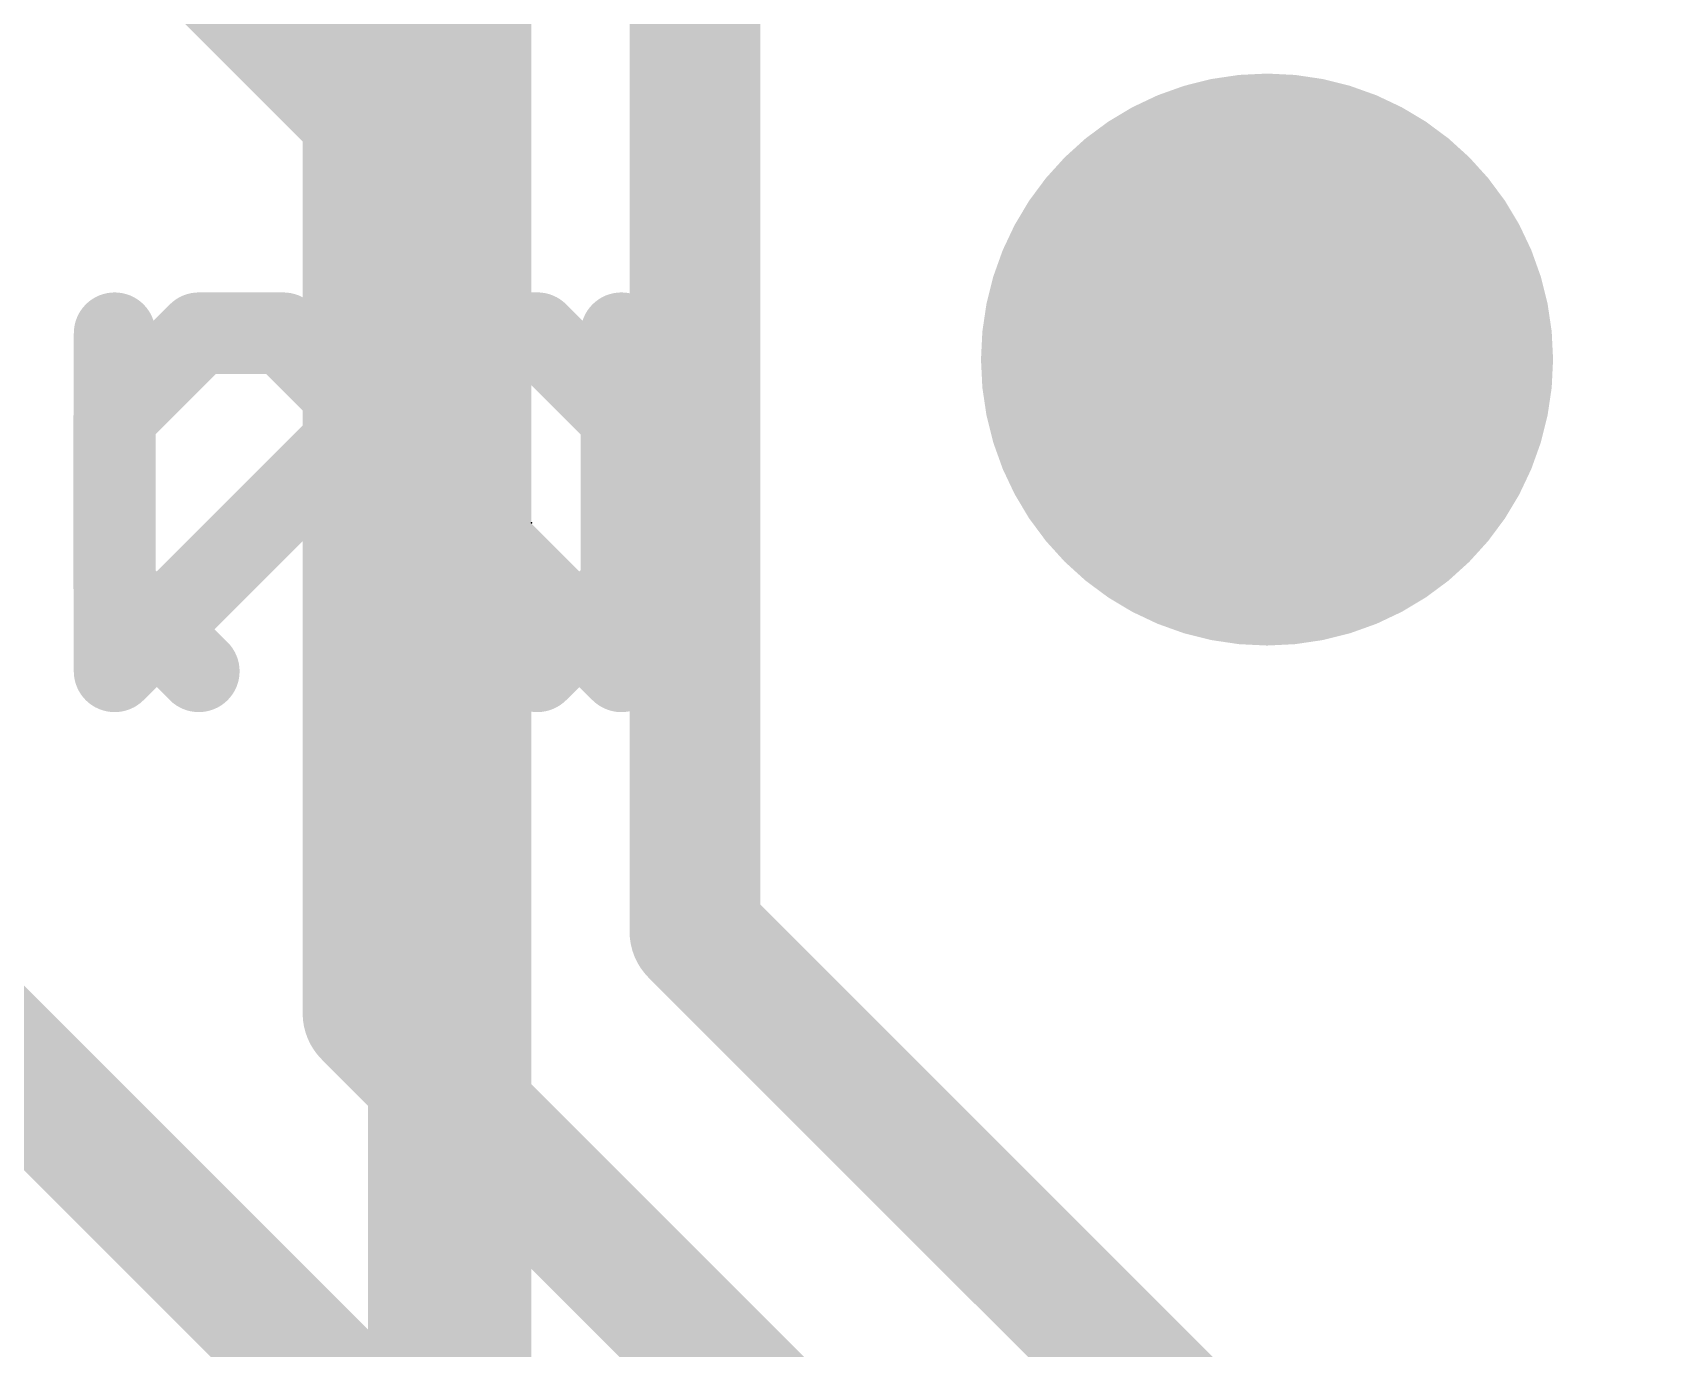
# Model space of a CAD drawing. Extents: x -33 to 74, y -18 to 36.
# Drawn here: x 6.083 to 8.625, y 20.18 to 22.225 of the extents above; entities that cross this region are included whole.
import ezdxf

# ---------------------------------------------------------------- set-up
doc = ezdxf.new("R2010")
doc.units = 0
for name, color, linetype in [('1', 12, 'CONTINUOUS'), ('16', 132, 'CONTINUOUS'), ('18', 110, 'CONTINUOUS'), ('21', 41, 'CONTINUOUS'), ('22', 40, 'CONTINUOUS'), ('23', 53, 'CONTINUOUS')]:
    doc.layers.add(name, color=color, linetype=linetype)

# ---------------------------------------------------------------- blocks, each defined once
blk = doc.blocks.new('ROUNDV')
at = {"const_width": 0.5}
blk.add_lwpolyline([(0, -0.25, 1), (0, 0.25, 1), (0, -0.25)], format="xyb", dxfattribs=at)

msp = doc.modelspace()

# ---------------------------------------------------------------- linework, layer by layer
at = {"layer": '1', "const_width": 0.2032}
for points in [[(5.842, 22.86), (6.604, 22.098)], [(7.112, 22.352), (7.112, 20.828)], [(6.604, 22.098), (6.604, 20.701)], [(10.23, 16.44), (5.08, 21.59)], [(7.112, 20.828), (8.89, 19.05)], [(6.604, 20.701), (8.763, 18.542)]]:
    msp.add_lwpolyline(points, dxfattribs=at)
at = {"layer": '1', "const_width": 0.1016}
for points in [[(6.6548, 22.098, 1), (6.5532, 22.098)], [(6.5681, 22.0621, 1), (6.6399, 22.1339)], [(7.1479, 20.8639, 1), (7.0761, 20.7921)], [(7.0612, 20.828, 1), (7.1628, 20.828)], [(6.6399, 20.7369, 1), (6.5681, 20.6651)], [(6.5532, 20.701, 1), (6.6548, 20.701)]]:
    msp.add_lwpolyline(points, format="xyb", dxfattribs=at)
at = {"layer": '16', "const_width": 0.254}
msp.add_lwpolyline([(6.731, 24.511), (6.731, 18.161)], dxfattribs=at)
at = {"layer": '21', "const_width": 0.127}
for points in [[(6.341, 21.7579), (6.2096, 21.6266)], [(6.4723, 21.7579), (6.341, 21.7579)], [(6.9977, 21.2325), (6.4723, 21.7579)], [(6.9977, 21.7579), (6.9977, 21.2325)], [(6.2096, 21.6266), (6.2096, 21.3639)], [(6.2096, 21.3639), (6.341, 21.2325)]]:
    msp.add_lwpolyline(points, dxfattribs=at)
at = {"layer": '21', "const_width": 0.0635}
for points in [[(6.341, 21.7896, 1), (6.341, 21.7261)], [(6.3634, 21.7354, 1), (6.3185, 21.7803)], [(6.4948, 21.7803, 1), (6.4499, 21.7354)], [(6.4723, 21.7261, 1), (6.4723, 21.7896)], [(7.0294, 21.7579, 1), (6.966, 21.7579)], [(6.2414, 21.6266, 1), (6.1779, 21.6266)], [(6.1872, 21.649, 1), (6.2321, 21.6041)], [(6.2321, 21.3863, 1), (6.1872, 21.3414)], [(6.1779, 21.3639, 1), (6.2414, 21.3639)], [(6.3185, 21.2101, 1), (6.3634, 21.255)], [(6.9752, 21.2101, 1), (7.0202, 21.255)], [(6.966, 21.2325, 1), (7.0294, 21.2325)]]:
    msp.add_lwpolyline(points, format="xyb", dxfattribs=at)
at = {"layer": '22', "const_width": 0.127}
for points in [[(6.2103, 21.7579), (6.2103, 21.2325)], [(6.2103, 21.2325), (6.7357, 21.7579)], [(6.7357, 21.7579), (6.867, 21.7579)], [(6.867, 21.7579), (6.9984, 21.6266)], [(6.9984, 21.6266), (6.9984, 21.3639)], [(6.9984, 21.3639), (6.867, 21.2325)]]:
    msp.add_lwpolyline(points, dxfattribs=at)
at = {"layer": '22', "const_width": 0.0635}
for points in [[(6.242, 21.7579, 1), (6.1786, 21.7579)], [(6.7357, 21.7896, 1), (6.7357, 21.7262)], [(6.7581, 21.7354, 1), (6.7132, 21.7804)], [(6.8895, 21.7804, 1), (6.8446, 21.7354)], [(6.867, 21.7262, 1), (6.867, 21.7896)], [(7.0301, 21.6266, 1), (6.9666, 21.6266)], [(6.9759, 21.6041, 1), (7.0208, 21.649)], [(7.0208, 21.3414, 1), (6.9759, 21.3863)], [(6.9666, 21.3639, 1), (7.0301, 21.3639)], [(6.1878, 21.255, 1), (6.2328, 21.2101)], [(6.8446, 21.255, 1), (6.8895, 21.2101)], [(6.1786, 21.2325, 1), (6.242, 21.2325)]]:
    msp.add_lwpolyline(points, format="xyb", dxfattribs=at)
at = {"layer": '23'}
msp.add_point((6.858, 21.463), dxfattribs=at)

# ---------------------------------------------------------------- block references
at = {"layer": '18', "xscale": 0.889, "yscale": 0.889}
msp.add_blockref('ROUNDV', (8.001, 21.717), dxfattribs=at)
msp.add_blockref('ROUNDV', (8.001, 21.717), dxfattribs=at)

doc.saveas('drawing.dxf')
